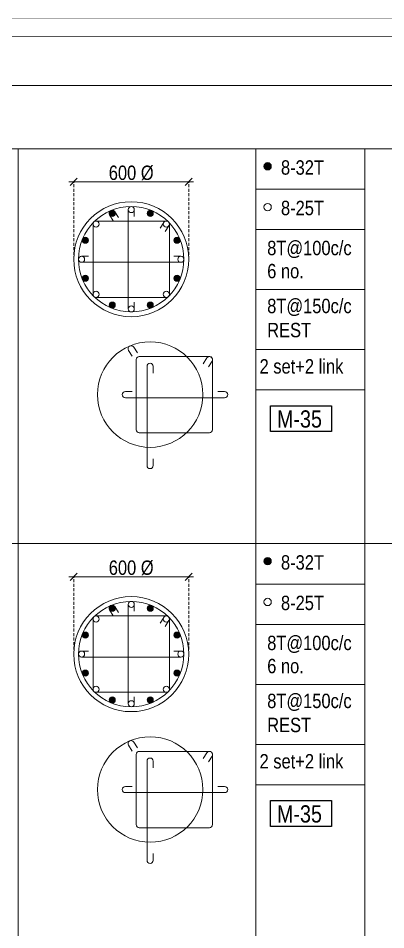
# Model space of a CAD drawing. Header units: millimetres. Extents: x 1112055 to 3390982, y -148532 to 766891.
# Drawn here: x 2164915 to 2172587, y 179780 to 198799 of the extents above; entities that cross this region are included whole.
import ezdxf
from ezdxf.enums import TextEntityAlignment as Align

# ---------------------------------------------------------------- set-up
doc = ezdxf.new("R2010")
doc.units = ezdxf.units.MM
doc.header["$PDMODE"] = 35
doc.header["$PDSIZE"] = -25
doc.linetypes.add('DASHED2', pattern=[0.375, 0.25, -0.125])
doc.linetypes.add('Hidden', pattern=[9.525, 6.35, -3.175])
for name, color, linetype, lineweight in [('B COL. SIZE DIM', 220, 'Continuous', 25), ('B COLSCH', 204, 'Continuous', 20), ('B COLUMN', 1, 'Hidden', 9), ('B STEEL', 34, 'Continuous', 15), ('B TITLE BLOCK', 250, 'Continuous', 0)]:
    doc.layers.add(name, color=color, linetype=linetype, lineweight=lineweight)
doc.layers.add('B TEXT', color=7, linetype='Continuous')
doc.styles.add('dim inside', font='romans.shx', dxfattribs={"width": 0.8, "height": 125})
doc.styles.add('SWINC', font='swissc.ttf')
doc.dimstyles.new('dim inside', dxfattribs={"dimtxt": 125, "dimasz": 100, "dimexe": 0, "dimexo": 0, "dimgap": 10, "dimtad": 0, "dimdec": 0, "dimzin": 0, "dimdsep": 46, "dimtxsty": 'dim inside', "dimblk": 'SMALL', "dimcen": 0.09, "dimadec": 0, "dimazin": 0, "dimtfac": 1, "dimtdec": 0, "dimtofl": 0, "dimtmove": 0, "dimatfit": 3, "dimfxl": 1, "dimtolj": 1, "dimtzin": 0, "dimarcsym": 2})

# ---------------------------------------------------------------- blocks, each defined once
blk = doc.blocks.new('_Oblique')
at = {"color": 0, "linetype": 'ByBlock', "lineweight": -2}
blk.add_line((-0.5, -0.5), (0.5, 0.5), dxfattribs=at)
blk = doc.blocks.new('*D450')
at = {"layer": 'B COL. SIZE DIM', "color": 250, "lineweight": 9, "ltscale": 250, "transparency": 16777216}
blk.add_line((2165973, 187145), (2168573, 187145), dxfattribs=at)
at = {"layer": 'B COL. SIZE DIM', "color": 250, "linetype": 'DASHED2', "lineweight": 9, "ltscale": 250, "transparency": 16777216}
for p, q in [((2166073, 185531), (2166073, 187145)), ((2168473, 185531), (2168473, 187145))]:
    blk.add_line(p, q, dxfattribs=at)
at = {"layer": 'Defpoints', "color": 0, "ltscale": 250, "transparency": 16777216}
for p in [(2168473, 187145), (2166073, 185531), (2168473, 185531)]:
    blk.add_point(p, dxfattribs=at)
at = {"layer": 'B COL. SIZE DIM', "color": 250, "lineweight": 9, "ltscale": 250, "transparency": 16777216, "xscale": 150, "yscale": 150, "zscale": 150, "rotation": 180}
blk.add_blockref('_Oblique', (2166073, 187145), dxfattribs=at)
at = {"layer": 'B COL. SIZE DIM', "color": 250, "lineweight": 9, "ltscale": 250, "transparency": 16777216, "xscale": 150, "yscale": 150, "zscale": 150}
blk.add_blockref('_Oblique', (2168473, 187145), dxfattribs=at)
at = {"layer": 'B COL. SIZE DIM', "color": 6, "ltscale": 250, "transparency": 16777216, "insert": (2167273, 187329), "char_height": 300, "attachment_point": 5, "style": 'SWINC'}
blk.add_mtext('\\A1;600 %%C', dxfattribs=at)
blk = doc.blocks.new('*D451')
at = {"layer": 'B COL. SIZE DIM', "color": 250, "lineweight": 9, "ltscale": 250, "transparency": 16777216}
blk.add_line((2165973, 195385), (2168573, 195385), dxfattribs=at)
at = {"layer": 'B COL. SIZE DIM', "color": 250, "linetype": 'DASHED2', "lineweight": 9, "ltscale": 250, "transparency": 16777216}
for p, q in [((2166073, 193771), (2166073, 195385)), ((2168473, 193771), (2168473, 195385))]:
    blk.add_line(p, q, dxfattribs=at)
at = {"layer": 'Defpoints', "color": 0, "ltscale": 250, "transparency": 16777216}
for p in [(2168473, 195385), (2166073, 193771), (2168473, 193771)]:
    blk.add_point(p, dxfattribs=at)
at = {"layer": 'B COL. SIZE DIM', "color": 250, "lineweight": 9, "ltscale": 250, "transparency": 16777216, "xscale": 150, "yscale": 150, "zscale": 150, "rotation": 180}
blk.add_blockref('_Oblique', (2166073, 195385), dxfattribs=at)
at = {"layer": 'B COL. SIZE DIM', "color": 250, "lineweight": 9, "ltscale": 250, "transparency": 16777216, "xscale": 150, "yscale": 150, "zscale": 150}
blk.add_blockref('_Oblique', (2168473, 195385), dxfattribs=at)
at = {"layer": 'B COL. SIZE DIM', "color": 6, "ltscale": 250, "transparency": 16777216, "insert": (2167273, 195569), "char_height": 300, "attachment_point": 5, "style": 'SWINC'}
blk.add_mtext('\\A1;600 %%C', dxfattribs=at)

msp = doc.modelspace()

# ---------------------------------------------------------------- hatches: boundary and pattern name
at = {"layer": 'B STEEL', "lineweight": 9, "ltscale": 0.5}
h = msp.add_hatch(color=34, dxfattribs=at)
edge = h.paths.add_edge_path()
edge.add_arc((2170120.4, 195709.1), 76.8, 0, 360)
at = {"layer": 'B STEEL', "lineweight": 30}
h = msp.add_hatch(color=34, dxfattribs=at)
edge = h.paths.add_edge_path()
edge.add_arc((2166876.7, 194727.9), 64, -180, 180, ccw=False)
h = msp.add_hatch(color=34, dxfattribs=at)
edge = h.paths.add_edge_path()
edge.add_arc((2167669.6, 194727.9), 64, 0, 360)
h = msp.add_hatch(color=34, dxfattribs=at)
edge = h.paths.add_edge_path()
edge.add_arc((2166316, 194167.3), 64, -180, 180, ccw=False)
h = msp.add_hatch(color=34, dxfattribs=at)
edge = h.paths.add_edge_path()
edge.add_arc((2168230.2, 194167.3), 64, 0, 360)
h = msp.add_hatch(color=34, dxfattribs=at)
edge = h.paths.add_edge_path()
edge.add_arc((2166316, 193374.4), 64, 180, 540)
h = msp.add_hatch(color=34, dxfattribs=at)
edge = h.paths.add_edge_path()
edge.add_arc((2168230.2, 193374.4), 64, 0, 360, ccw=False)
h = msp.add_hatch(color=34, dxfattribs=at)
edge = h.paths.add_edge_path()
edge.add_arc((2166876.7, 192813.7), 64, 180, 540)
h = msp.add_hatch(color=34, dxfattribs=at)
edge = h.paths.add_edge_path()
edge.add_arc((2167669.6, 192813.7), 64, 0, 360, ccw=False)
at = {"layer": 'B STEEL', "lineweight": 9, "ltscale": 0.5}
h = msp.add_hatch(color=34, dxfattribs=at)
edge = h.paths.add_edge_path()
edge.add_arc((2170120.4, 187469.3), 76.8, 0, 360)
at = {"layer": 'B STEEL', "lineweight": 30}
h = msp.add_hatch(color=34, dxfattribs=at)
edge = h.paths.add_edge_path()
edge.add_arc((2166876.7, 186488.1), 64, -180, 180, ccw=False)
h = msp.add_hatch(color=34, dxfattribs=at)
edge = h.paths.add_edge_path()
edge.add_arc((2167669.6, 186488.1), 64, 0, 360)
h = msp.add_hatch(color=34, dxfattribs=at)
edge = h.paths.add_edge_path()
edge.add_arc((2166316, 185927.4), 64, -180, 180, ccw=False)
h = msp.add_hatch(color=34, dxfattribs=at)
edge = h.paths.add_edge_path()
edge.add_arc((2168230.2, 185927.4), 64, 0, 360)
h = msp.add_hatch(color=34, dxfattribs=at)
edge = h.paths.add_edge_path()
edge.add_arc((2166316, 185134.5), 64, 180, 540)
h = msp.add_hatch(color=34, dxfattribs=at)
edge = h.paths.add_edge_path()
edge.add_arc((2168230.2, 185134.5), 64, 0, 360, ccw=False)
h = msp.add_hatch(color=34, dxfattribs=at)
edge = h.paths.add_edge_path()
edge.add_arc((2166876.7, 184573.9), 64, 180, 540)
h = msp.add_hatch(color=34, dxfattribs=at)
edge = h.paths.add_edge_path()
edge.add_arc((2167669.6, 184573.9), 64, 0, 360, ccw=False)

# ---------------------------------------------------------------- linework, layer by layer
at = {"layer": 'B COLSCH', "color": 250, "lineweight": 0}
for p, q in [((2087919, 197396.5), (2215549.8, 197396.5)), ((2087919, 196077.4), (2215549.8, 196077.4)), ((2164915, 196077.4), (2164915, 139385.8)), ((2169874.2, 196077.4), (2169874.2, 146638.4)), ((2172148.5, 196077.4), (2172148.5, 139385.8)), ((2169874.2, 195232.5), (2172148.5, 195232.5)), ((2169874.2, 194387.5), (2172148.5, 194387.5)), ((2169874.2, 193137.7), (2172148.5, 193137.7)), ((2169874.2, 191887.9), (2172148.5, 191887.9)), ((2169874.2, 191042.9), (2172148.5, 191042.9)), ((2087919, 187837.6), (2215549.8, 187837.6)), ((2169874.2, 186992.6), (2172148.5, 186992.6)), ((2169874.2, 186147.6), (2172148.5, 186147.6)), ((2169874.2, 184897.8), (2172148.5, 184897.8)), ((2169874.2, 183648.1), (2172148.5, 183648.1)), ((2169874.2, 182803.1), (2172148.5, 182803.1))]:
    msp.add_line(p, q, dxfattribs=at)
at = {"layer": 'B COLUMN', "color": 1, "linetype": 'ByBlock', "lineweight": 20}
for centre in [(2167273.1, 193770.8), (2167273.1, 185531)]:
    msp.add_circle(centre, 1200, dxfattribs=at)
at = {"layer": 'B STEEL', "color": 34, "lineweight": 9, "ltscale": 0.5}
for points in [[(2166896.9, 194572.9), (2166822.1, 194694.4, -1), (2166931.2, 194761.5), (2167005.9, 194640)], [(2167337.1, 194664.2), (2167337.1, 194806.8, 1), (2167209.1, 194806.8), (2167209.1, 192734.8, 1), (2167337.1, 192734.8), (2167337.1, 192877.5)], [(2167985.4, 194348.3), (2168060.2, 194469.8, 1), (2167951.1, 194536.9), (2167876.4, 194415.5)], [(2166379.8, 193834.8), (2166237.1, 193834.8, 1), (2166237.1, 193706.8), (2168309.1, 193706.8, 1), (2168309.1, 193834.8), (2168166.4, 193834.8)], [(2167292.5, 191747.7), (2167217.7, 191869.2, -1), (2167326.7, 191936.3), (2167401.5, 191814.8)], [(2168886.3, 191523.2), (2168961, 191644.6, 1), (2168852, 191711.8), (2168777.2, 191590.3)], [(2167732.7, 191395.5), (2167732.7, 191538.1, 1), (2167604.6, 191538.1), (2167604.6, 189466.1, 1), (2167732.7, 189466.1), (2167732.7, 189608.8)], [(2167293.6, 191009.7), (2167151, 191009.7, 1), (2167151, 190881.6), (2169222.9, 190881.6, 1), (2169222.9, 191009.7), (2169080.3, 191009.7)], [(2167337.1, 186424.3), (2167337.1, 186567, 1), (2167209.1, 186567), (2167209.1, 184495, 1), (2167337.1, 184495), (2167337.1, 184637.6)], [(2166896.9, 186333.1), (2166822.1, 186454.5, -1), (2166931.2, 186521.7), (2167005.9, 186400.2)], [(2167985.4, 186108.5), (2168060.2, 186230, 1), (2167951.1, 186297.1), (2167876.4, 186175.6)], [(2166379.8, 185595), (2166237.1, 185595, 1), (2166237.1, 185467), (2168309.1, 185467, 1), (2168309.1, 185595), (2168166.4, 185595)], [(2167292.5, 183507.9), (2167217.7, 183629.4, -1), (2167326.7, 183696.5), (2167401.5, 183575)], [(2167732.7, 183155.6), (2167732.7, 183298.3, 1), (2167604.6, 183298.3), (2167604.6, 181226.3, 1), (2167732.7, 181226.3), (2167732.7, 181368.9)], [(2168886.3, 183283.3), (2168961, 183404.8, 1), (2168852, 183471.9), (2168777.2, 183350.4)], [(2167293.6, 182769.8), (2167151, 182769.8, 1), (2167151, 182641.8), (2169222.9, 182641.8, 1), (2169222.9, 182769.8), (2169080.3, 182769.8)]]:
    msp.add_lwpolyline(points, format="xyb", dxfattribs=at)
for points in [[(2166540.6, 194567.4), (2168005.7, 194567.4, -0.4142136), (2168069.7, 194503.4), (2168069.7, 193038.3, -0.4142136), (2168005.7, 192974.3), (2166540.6, 192974.3, -0.4142136), (2166476.5, 193038.3), (2166476.5, 194503.4, -0.4142136)], [(2167441.4, 191742.2), (2168906.5, 191742.2, -0.4142136), (2168970.5, 191678.2), (2168970.5, 190213.1, -0.4142136), (2168906.5, 190149.1), (2167441.4, 190149.1, -0.4142136), (2167377.4, 190213.1), (2167377.4, 191678.2, -0.4142136)], [(2166540.6, 186327.6), (2168005.7, 186327.6, -0.4142136), (2168069.7, 186263.5), (2168069.7, 184798.4, -0.4142136), (2168005.7, 184734.4), (2166540.6, 184734.4, -0.4142136), (2166476.5, 184798.4), (2166476.5, 186263.5, -0.4142136)], [(2167441.4, 183502.4), (2168906.5, 183502.4, -0.4142136), (2168970.5, 183438.4), (2168970.5, 181973.3, -0.4142136), (2168906.5, 181909.2), (2167441.4, 181909.2, -0.4142136), (2167377.4, 181973.3), (2167377.4, 183438.4, -0.4142136)]]:
    msp.add_lwpolyline(points, format="xyb", close=True, dxfattribs=at)
for centre, radius in [((2170120.4, 195709.1), 76.8), ((2167273.1, 193770.8), 1100), ((2166876.7, 194727.9), 64), ((2167273.1, 194806.8), 64), ((2167669.6, 194727.9), 64), ((2170120.4, 194858.9), 76.8), ((2166540.6, 194503.4), 64), ((2168005.7, 194503.4), 64), ((2166316, 194167.3), 64), ((2168230.2, 194167.3), 64), ((2166237.1, 193770.8), 64), ((2168309.1, 193770.8), 64), ((2166316, 193374.4), 64), ((2168230.2, 193374.4), 64), ((2166540.6, 193038.3), 64), ((2168005.7, 193038.3), 64), ((2166876.7, 192813.7), 64), ((2167669.6, 192813.7), 64), ((2167273.1, 192734.8), 64), ((2167668.7, 190945.6), 1100), ((2170120.4, 187469.3), 76.8), ((2167273.1, 185531), 1100), ((2167273.1, 186567), 64), ((2170120.4, 186619), 76.8), ((2166876.7, 186488.1), 64), ((2167669.6, 186488.1), 64), ((2166540.6, 186263.5), 64), ((2168005.7, 186263.5), 64), ((2166316, 185927.4), 64), ((2168230.2, 185927.4), 64), ((2166237.1, 185531), 64), ((2168309.1, 185531), 64), ((2166316, 185134.5), 64), ((2168230.2, 185134.5), 64), ((2166540.6, 184798.4), 64), ((2168005.7, 184798.4), 64), ((2166876.7, 184573.9), 64), ((2167273.1, 184495), 64), ((2167669.6, 184573.9), 64), ((2167668.7, 182705.8), 1100)]:
    msp.add_circle(centre, radius, dxfattribs=at)
at = {"layer": 'B TEXT', "color": 1}
for points in [[(2170177.8, 190713.9), (2171452.4, 190713.9), (2171452.4, 190175.9), (2170177.8, 190175.9)], [(2170177.8, 182474), (2171452.4, 182474), (2171452.4, 181936.1), (2170177.8, 181936.1)]]:
    msp.add_lwpolyline(points, close=True, dxfattribs=at)
at = {"layer": 'B TITLE BLOCK', "color": 1, "const_width": 8.39}
msp.add_lwpolyline([(2086797.8, 198794.8), (2086797.8, 122115.7), (2227726.9, 122115.7), (2227726.9, 198794.8)], close=True, dxfattribs=at)
at = {"layer": 'B TITLE BLOCK', "color": 250, "lineweight": 0, "const_width": 8.39}
msp.add_lwpolyline([(2087171.5, 198421.1), (2087171.5, 122489.4), (2227353.1, 122489.4), (2227353.1, 198421.1)], close=True, dxfattribs=at)

# ---------------------------------------------------------------- texts
at = {"layer": 'B TEXT', "style": 'SWINC'}
for s, p in [('8-32T', (2170399, 195534.6)), ('8-25T', (2170399, 194689.6)), ('8T@100c/c', (2170112, 193854.7)), ('6 no.', (2170112, 193373)), ('8T@150c/c', (2170112, 192644.9)), ('REST', (2170112, 192142.5)), ('2 set+2 link', (2169952.4, 191385.4)), ('8-32T', (2170399, 187294.7)), ('8-25T', (2170399, 186449.7)), ('8T@100c/c', (2170112, 185614.9)), ('6 no.', (2170112, 185133.1)), ('8T@150c/c', (2170112, 184405)), ('REST', (2170112, 183902.6)), ('2 set+2 link', (2169952.4, 183145.6))]:
    msp.add_text(s, height=300, dxfattribs=at).set_placement(p)
at = {"layer": 'B TEXT', "color": 1, "style": 'SWINC'}
for p in [(2170315.2, 190149.4), (2170315.2, 181909.5)]:
    msp.add_text('M-35', height=360, dxfattribs=at).set_placement(p, align=Align.BOTTOM_LEFT)

# ---------------------------------------------------------------- dimensions: what is measured, and where the dimension line sits
at = {"layer": 'B COL. SIZE DIM', "color": 250, "ltscale": 250}
for base, p1, p2, picture, middle in [((2168473.1, 195385.2), (2166073.1, 193770.8), (2168473.1, 193770.8), '*D451', (2167273.1, 195568.6)), ((2168473.1, 187145.4), (2166073.1, 185531), (2168473.1, 185531), '*D450', (2167273.1, 187328.7))]:
    dim = msp.add_linear_dim(base=base, p1=p1, p2=p2, text='<> %%C', dimstyle='dim inside', override={"dimtxt": 300, "dimasz": 150, "dimgap": 25, "dimtad": 3, "dimlfac": 0.25, "dimtxsty": 'SWINC', "dimblk1": 'Oblique', "dimblk2": 'Oblique', "dimsah": 1, "dimdle": 100, "dimclrd": 250, "dimclre": 250, "dimclrt": 6, "dimfxl": 1000, "dimlwd": 9, "dimlwe": 9}, dxfattribs=at)
    dim.commit()
    dim.dimension.update_dxf_attribs({"geometry": picture, "text_midpoint": middle})

doc.saveas('drawing.dxf')
